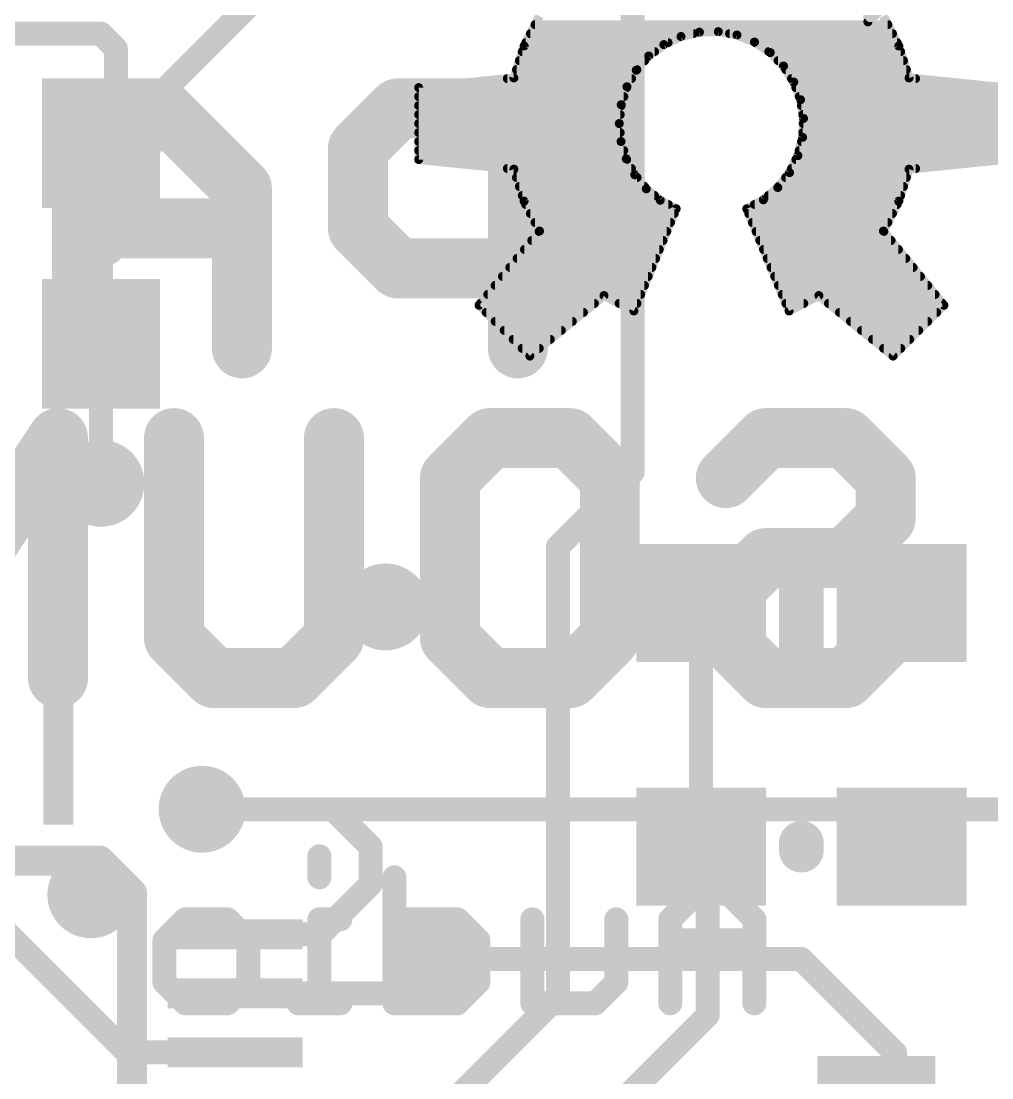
# Model space of a CAD drawing. Extents: x -11.6 to 46, y -5.8 to 74.7.
# Drawn here: x 19.26 to 27.49, y 35.35 to 44.3 of the extents above; entities that cross this region are included whole.
import ezdxf

# ---------------------------------------------------------------- set-up
doc = ezdxf.new("R2010")
doc.units = 0
for name, color, linetype in [('1', 12, 'CONTINUOUS'), ('16', 132, 'CONTINUOUS'), ('18', 110, 'CONTINUOUS'), ('21', 41, 'CONTINUOUS'), ('22', 40, 'CONTINUOUS')]:
    doc.layers.add(name, color=color, linetype=linetype)

# ---------------------------------------------------------------- blocks, each defined once
blk = doc.blocks.new('RECT')
blk.add_solid([(-0.5, -0.5), (0.5, -0.5), (-0.5, 0.5), (0.5, 0.5)])
blk = doc.blocks.new('ROUNDV')
at = {"const_width": 0.5}
blk.add_lwpolyline([(0, -0.25, 1), (0, 0.25, 1), (0, -0.25)], format="xyb", dxfattribs=at)

msp = doc.modelspace()

# ---------------------------------------------------------------- linework, layer by layer
at = {"layer": '1', "const_width": 0.2032}
for points in [[(24.4475, 40.4813), (24.4475, 45.2438)], [(18.161, 44.196), (19.939, 44.196)], [(19.939, 44.196), (20.066, 44.069)], [(20.066, 44.069), (20.066, 43.395)], [(20.066, 43.395), (19.939, 43.268)], [(23.8125, 39.8463), (24.4475, 40.4813)], [(19.5775, 40.0245), (19.939, 40.386)], [(19.5775, 38.0637), (19.5775, 40.0245)], [(23.8125, 36.0363), (23.8125, 39.8463)], [(25.0263, 39.37), (25.0263, 37.3062)], [(19.5775, 38.0637), (19.5775, 38.6275)], [(21.9075, 37.6238), (20.7963, 37.6238)], [(22.225, 37.3062), (21.9075, 37.6238)], [(22.225, 36.9888), (22.225, 37.3062)], [(25.0825, 37.25), (25.0263, 37.3062)], [(25.0825, 35.8775), (25.0825, 37.25)], [(19.5415, 37.211), (19.05, 37.211)], [(19.8538, 36.8987), (19.5415, 37.211)], [(20.1575, 35.5637), (18.5738, 37.1475)], [(21.8, 36.5637), (22.225, 36.9888)], [(21.0775, 36.5637), (21.8, 36.5637)], [(22.4113, 36.0637), (22.7013, 36.3538)], [(21.0775, 36.0637), (22.4113, 36.0637)], [(22.84, 35.0637), (23.8125, 36.0363)], [(23.7688, 34.5637), (25.0825, 35.8775)], [(21.0775, 35.5637), (20.1575, 35.5637)]]:
    msp.add_lwpolyline(points, dxfattribs=at)
at = {"layer": '1', "const_width": 0.1016}
for points in [[(19.9749, 44.2319, 1), (19.9031, 44.1601)], [(19.939, 44.1452, 1), (19.939, 44.2468)], [(20.1168, 44.069, 1), (20.0152, 44.069)], [(20.0301, 44.0331, 1), (20.1019, 44.1049)], [(20.0152, 43.395, 1), (20.1168, 43.395)], [(20.1019, 43.3591, 1), (20.0301, 43.4309)], [(19.9031, 43.3039, 1), (19.9749, 43.2321)], [(24.4834, 40.4453, 1), (24.4116, 40.5172)], [(19.9749, 40.3501, 1), (19.9031, 40.4219)], [(24.3967, 40.4813, 1), (24.4983, 40.4813)], [(19.6283, 40.0245, 1), (19.5267, 40.0245)], [(19.5416, 40.0604, 1), (19.6134, 39.9886)], [(23.8633, 39.8463, 1), (23.7617, 39.8463)], [(23.7766, 39.8822, 1), (23.8484, 39.8103)], [(25.077, 39.37, 1), (24.9755, 39.37)], [(19.6283, 38.6275, 1), (19.5267, 38.6275)], [(19.5267, 38.0637, 1), (19.6283, 38.0637)], [(19.5267, 38.0637, 1), (19.6283, 38.0637)], [(20.7963, 37.6746, 1), (20.7963, 37.5729)], [(21.9434, 37.6597, 1), (21.8716, 37.5878)], [(21.9075, 37.5729, 1), (21.9075, 37.6746)], [(22.2758, 37.3062, 1), (22.1742, 37.3062)], [(22.1891, 37.2703, 1), (22.2609, 37.3422)], [(25.0622, 37.3422, 1), (24.9903, 37.2703)], [(24.9755, 37.3062, 1), (25.077, 37.3062)], [(25.1333, 37.25, 1), (25.0317, 37.25)], [(19.5774, 37.2469, 1), (19.5056, 37.1751)], [(19.5415, 37.1602, 1), (19.5415, 37.2618)], [(25.0466, 37.2141, 1), (25.1184, 37.2859)], [(22.2609, 36.9528, 1), (22.1891, 37.0247)], [(19.8178, 36.8628, 1), (19.8897, 36.9347)], [(22.1742, 36.9888, 1), (22.2758, 36.9888)], [(21.0775, 36.6146, 1), (21.0775, 36.5129)], [(21.7641, 36.5997, 1), (21.8359, 36.5278)], [(21.8, 36.5129, 1), (21.8, 36.6146)], [(22.7372, 36.3178, 1), (22.6653, 36.3897)], [(21.0775, 36.1146, 1), (21.0775, 36.0129)], [(22.3753, 36.0997, 1), (22.4472, 36.0278)], [(22.4113, 36.0129, 1), (22.4113, 36.1146)], [(23.8484, 36.0003, 1), (23.7766, 36.0722)], [(23.7617, 36.0363, 1), (23.8633, 36.0363)], [(25.0317, 35.8775, 1), (25.1333, 35.8775)], [(25.1184, 35.8416, 1), (25.0466, 35.9134)], [(20.1575, 35.6146, 1), (20.1575, 35.5129)], [(20.1216, 35.5278, 1), (20.1934, 35.5997)], [(21.0775, 35.5129, 1), (21.0775, 35.6146)]]:
    msp.add_lwpolyline(points, format="xyb", dxfattribs=at)
at = {"layer": '16', "const_width": 0.2032}
for points in [[(21.336, 44.577), (19.939, 43.18)], [(19.939, 43.18), (19.939, 40.386)], [(20.7963, 37.6238), (32.7025, 37.6238)], [(22.7013, 36.3538), (25.8763, 36.3538)], [(25.8763, 36.3538), (26.67, 35.56)], [(26.67, 35.56), (26.67, 29.6863)]]:
    msp.add_lwpolyline(points, dxfattribs=at)
at = {"layer": '16', "const_width": 0.1016}
for points in [[(19.9898, 43.18, 1), (19.8882, 43.18)], [(19.9031, 43.2159, 1), (19.9749, 43.1441)], [(19.8882, 40.386, 1), (19.9898, 40.386)], [(20.7963, 37.6746, 1), (20.7963, 37.5729)], [(22.7013, 36.4046, 1), (22.7013, 36.303)], [(25.9122, 36.3897, 1), (25.8403, 36.3178)], [(25.8763, 36.303, 1), (25.8763, 36.4046)], [(26.7208, 35.56, 1), (26.6192, 35.56)], [(26.6341, 35.5241, 1), (26.7059, 35.5959)]]:
    msp.add_lwpolyline(points, format="xyb", dxfattribs=at)
at = {"layer": '21'}
for points, const_width in [([(23.6567, 44.3448), (23.5263, 44.0917)], 0.0762), ([(26.7022, 44.0917), (26.5719, 44.3448)], 0.0762), ([(23.6193, 44.2722), (26.6092, 44.2722)], 0.0762), ([(24.8562, 44.1714), (25.0122, 44.2086)], 0.0762), ([(25.0122, 44.2086), (25.1726, 44.2131)], 0.0762), ([(25.1726, 44.2131), (25.3305, 44.1848)], 0.0762), ([(23.5408, 44.1198), (24.7463, 44.1198)], 0.0762), ([(23.58, 44.196), (24.9593, 44.196)], 0.0762), ([(24.711, 44.1032), (24.8562, 44.1714)], 0.0762), ([(25.2679, 44.196), (26.6485, 44.196)], 0.0762), ([(25.3305, 44.1848), (25.4793, 44.1248)], 0.0762), ([(25.4793, 44.1248), (25.6127, 44.0356)], 0.0762), ([(25.4867, 44.1198), (26.6877, 44.1198)], 0.0762), ([(23.5263, 44.0917), (23.4396, 43.8206)], 0.0762), ([(23.5109, 44.0436), (24.6318, 44.0436)], 0.0762), ([(24.5828, 44.0067), (24.711, 44.1032)], 0.0762), ([(25.6007, 44.0436), (26.7176, 44.0436)], 0.0762), ([(25.6127, 44.0356), (25.7251, 43.9211)], 0.0762), ([(26.7889, 43.8206), (26.7022, 44.0917)], 0.0762), ([(23.4865, 43.9674), (24.5483, 43.9674)], 0.0762), ([(24.477, 43.8861), (24.5828, 44.0067)], 0.0762), ([(25.6796, 43.9674), (26.742, 43.9674)], 0.0762), ([(23.4621, 43.8912), (24.4815, 43.8912)], 0.0762), ([(24.3981, 43.7464), (24.477, 43.8861)], 0.0762), ([(25.7251, 43.9211), (25.8117, 43.7861)], 0.0762), ([(25.7443, 43.8912), (26.7664, 43.8912)], 0.0762), ([(23.4396, 43.8206), (22.6329, 43.7387)], 0.0762), ([(23.3844, 43.815), (24.4369, 43.815)], 0.0762), ([(25.7931, 43.815), (26.8441, 43.815)], 0.0762), ([(25.8117, 43.7861), (25.8689, 43.6362)], 0.0762), ([(27.5957, 43.7387), (26.7889, 43.8206)], 0.0762), ([(22.6329, 43.7387), (22.6329, 43.1293)], 0.0762), ([(22.6329, 43.6626), (24.3714, 43.6626)], 0.0762), ([(22.6338, 43.7388), (24.3957, 43.7388)], 0.0762), ([(24.3494, 43.5936), (24.3981, 43.7464)], 0.0762), ([(25.8297, 43.7388), (27.5947, 43.7388)], 0.0762), ([(25.8588, 43.6626), (27.5957, 43.6626)], 0.0762), ([(22.6329, 43.5864), (24.3487, 43.5864)], 0.0762), ([(24.333, 43.434), (24.3494, 43.5936)], 0.0762), ([(25.8689, 43.6362), (25.8943, 43.4778)], 0.0762), ([(25.8769, 43.5864), (27.5957, 43.5864)], 0.0762), ([(22.6329, 43.5102), (24.3408, 43.5102)], 0.0762), ([(25.8891, 43.5102), (27.5957, 43.5102)], 0.0762), ([(22.6329, 43.434), (24.333, 43.434)], 0.0762), ([(24.348, 43.2816), (24.333, 43.434)], 0.0762), ([(25.8943, 43.4778), (25.8868, 43.3176)], 0.0762), ([(25.8922, 43.434), (27.5957, 43.434)], 0.0762), ([(22.6329, 43.3578), (24.3405, 43.3578)], 0.0762), ([(25.8868, 43.3176), (25.8467, 43.1622)], 0.0762), ([(25.8887, 43.3578), (27.5957, 43.3578)], 0.0762), ([(22.6329, 43.2816), (24.348, 43.2816)], 0.0762), ([(24.3924, 43.135), (24.348, 43.2816)], 0.0762), ([(25.8775, 43.2816), (27.5957, 43.2816)], 0.0762), ([(22.6329, 43.2054), (24.3711, 43.2054)], 0.0762), ([(22.6329, 43.1293), (23.4396, 43.0474)], 0.0762), ([(22.6338, 43.1292), (24.3955, 43.1292)], 0.0762), ([(24.4646, 42.9999), (24.3924, 43.135)], 0.0762), ([(25.8467, 43.1622), (25.7758, 43.0184)], 0.0762), ([(25.8304, 43.1292), (27.5947, 43.1292)], 0.0762), ([(25.8579, 43.2054), (27.5957, 43.2054)], 0.0762), ([(26.7889, 43.0474), (27.5957, 43.1293)], 0.0762), ([(23.3844, 43.053), (24.4363, 43.053)], 0.0762), ([(23.4396, 43.0474), (23.5263, 42.7763)], 0.0762), ([(25.7929, 43.053), (26.8441, 43.053)], 0.0762), ([(26.7022, 42.7763), (26.7889, 43.0474)], 0.0762), ([(23.4621, 42.9768), (24.4836, 42.9768)], 0.0762), ([(24.5618, 42.8815), (24.4646, 42.9999)], 0.0762), ([(25.7758, 43.0184), (25.6769, 42.892)], 0.0762), ([(25.7433, 42.9768), (26.7664, 42.9768)], 0.0762), ([(23.4865, 42.9006), (24.5461, 42.9006)], 0.0762), ([(24.6802, 42.7844), (24.5618, 42.8815)], 0.0762), ([(25.6769, 42.892), (25.5544, 42.7885)], 0.0762), ([(25.6837, 42.9006), (26.742, 42.9006)], 0.0762), ([(23.5109, 42.8244), (24.6314, 42.8244)], 0.0762), ([(23.5263, 42.7763), (23.6567, 42.5232)], 0.0762), ([(24.8153, 42.7122), (24.6802, 42.7844)], 0.0762), ([(25.5544, 42.7885), (25.4133, 42.7122)], 0.0762), ([(25.5969, 42.8244), (26.7176, 42.8244)], 0.0762), ([(26.5719, 42.5232), (26.7022, 42.7763)], 0.0762), ([(23.5408, 42.7482), (24.7479, 42.7482)], 0.0762), ([(24.4565, 41.846), (24.8153, 42.7122)], 0.0762), ([(25.4133, 42.7122), (25.7721, 41.846)], 0.0762), ([(25.4798, 42.7482), (26.6877, 42.7482)], 0.0762), ([(23.58, 42.672), (24.7986, 42.672)], 0.0762), ([(23.6193, 42.5958), (24.767, 42.5958)], 0.0762), ([(25.4299, 42.672), (26.6485, 42.672)], 0.0762), ([(25.4615, 42.5958), (26.6092, 42.5958)], 0.0762), ([(19.9669, 42.418), (19.9111, 42.418)], 0.381), ([(23.6567, 42.5232), (23.1442, 41.8948)], 0.0762), ([(23.6537, 42.5196), (24.7355, 42.5196)], 0.0762), ([(25.493, 42.5196), (26.5748, 42.5196)], 0.0762), ([(27.0843, 41.8948), (26.5719, 42.5232)], 0.0762), ([(23.5916, 42.4434), (24.7039, 42.4434)], 0.0762), ([(25.5246, 42.4434), (26.6369, 42.4434)], 0.0762), ([(23.5295, 42.3672), (24.6723, 42.3672)], 0.0762), ([(25.5562, 42.3672), (26.6991, 42.3672)], 0.0762), ([(23.4673, 42.291), (24.6408, 42.291)], 0.0762), ([(25.5877, 42.291), (26.7612, 42.291)], 0.0762), ([(23.4052, 42.2148), (24.6092, 42.2148)], 0.0762), ([(25.6193, 42.2148), (26.8233, 42.2148)], 0.0762), ([(23.2809, 42.0624), (24.5461, 42.0624)], 0.0762), ([(23.343, 42.1386), (24.5777, 42.1386)], 0.0762), ([(25.6508, 42.1386), (26.8855, 42.1386)], 0.0762), ([(25.6824, 42.0624), (26.9476, 42.0624)], 0.0762), ([(23.2188, 41.9862), (24.5145, 41.9862)], 0.0762), ([(23.5751, 41.464), (24.2035, 41.9764)], 0.0762), ([(24.2035, 41.9764), (24.4565, 41.846)], 0.0762), ([(25.714, 41.9862), (27.0097, 41.9862)], 0.0762), ([(25.7721, 41.846), (26.0251, 41.9764)], 0.0762), ([(26.0251, 41.9764), (26.6535, 41.464)], 0.0762), ([(23.1442, 41.8948), (23.5751, 41.464)], 0.0762), ([(23.1566, 41.91), (24.122, 41.91)], 0.0762), ([(24.3323, 41.91), (24.483, 41.91)], 0.0762), ([(25.7455, 41.91), (25.8962, 41.91)], 0.0762), ([(26.1065, 41.91), (27.0719, 41.91)], 0.0762), ([(26.6535, 41.464), (27.0843, 41.8948)], 0.0762), ([(23.2052, 41.8338), (24.0286, 41.8338)], 0.0762), ([(26.1999, 41.8338), (27.0233, 41.8338)], 0.0762), ([(23.2814, 41.7576), (23.9351, 41.7576)], 0.0762), ([(26.2934, 41.7576), (26.9471, 41.7576)], 0.0762), ([(23.3576, 41.6814), (23.8417, 41.6814)], 0.0762), ([(23.4338, 41.6052), (23.7482, 41.6052)], 0.0762), ([(26.3868, 41.6814), (26.8709, 41.6814)], 0.0762), ([(26.4803, 41.6052), (26.7947, 41.6052)], 0.0762), ([(23.51, 41.529), (23.6548, 41.529)], 0.0762), ([(26.5737, 41.529), (26.7185, 41.529)], 0.0762), ([(25.8763, 37.3342), (25.8763, 37.2783)], 0.381), ([(13.7275, 37.1887), (19.9275, 37.1887)], 0.254), ([(19.9275, 37.1887), (20.2025, 36.9138)], 0.254), ([(20.2025, 36.9138), (20.2025, 30.7138)], 0.254)]:
    msp.add_lwpolyline(points, dxfattribs=dict(at, const_width=const_width))
for points, const_width in [([(23.6193, 44.2913, 1), (23.6193, 44.2532)], 0.0381), ([(25.0117, 44.2276, 1), (25.0128, 44.1896)], 0.0381), ([(25.0167, 44.1901, 1), (25.0078, 44.2271)], 0.0381), ([(25.176, 44.2319, 1), (25.1692, 44.1943)], 0.0381), ([(25.1731, 44.1941, 1), (25.1721, 44.2321)], 0.0381), ([(26.6092, 44.2532, 1), (26.6092, 44.2913)], 0.0381), ([(23.5408, 44.1389, 1), (23.5408, 44.1008)], 0.0381), ([(23.58, 44.2151, 1), (23.58, 44.177)], 0.0381), ([(24.7463, 44.1008, 1), (24.7463, 44.1389)], 0.0381), ([(24.8518, 44.19, 1), (24.8606, 44.1529)], 0.0381), ([(24.8643, 44.1542, 1), (24.8481, 44.1887)], 0.0381), ([(24.9593, 44.177, 1), (24.9593, 44.2151)], 0.0381), ([(25.2679, 44.2151, 1), (25.2679, 44.177)], 0.0381), ([(25.3376, 44.2024, 1), (25.3234, 44.1671)], 0.0381), ([(25.3271, 44.166, 1), (25.3339, 44.2035)], 0.0381), ([(25.4899, 44.1406, 1), (25.4687, 44.1089)], 0.0381), ([(25.4867, 44.1389, 1), (25.4867, 44.1008)], 0.0381), ([(25.4722, 44.1071, 1), (25.4864, 44.1424)], 0.0381), ([(26.6485, 44.177, 1), (26.6485, 44.2151)], 0.0381), ([(26.6877, 44.1008, 1), (26.6877, 44.1389)], 0.0381), ([(23.5109, 44.0627, 1), (23.5109, 44.0246)], 0.0381), ([(23.5094, 44.1004, 1), (23.5433, 44.083)], 0.0381), ([(23.5445, 44.0859, 1), (23.5082, 44.0975)], 0.0381), ([(24.6318, 44.0246, 1), (24.6318, 44.0627)], 0.0381), ([(24.7029, 44.1204, 1), (24.7191, 44.0859)], 0.0381), ([(24.7225, 44.088, 1), (24.6995, 44.1184)], 0.0381), ([(25.6007, 44.0627, 1), (25.6007, 44.0246)], 0.0381), ([(25.6263, 44.049, 1), (25.5991, 44.0223)], 0.0381), ([(25.6021, 44.0198, 1), (25.6233, 44.0515)], 0.0381), ([(26.7203, 44.0975, 1), (26.684, 44.0859)], 0.0381), ([(26.6852, 44.083, 1), (26.7191, 44.1004)], 0.0381), ([(26.7176, 44.0246, 1), (26.7176, 44.0627)], 0.0381), ([(23.4865, 43.9865, 1), (23.4865, 43.9484)], 0.0381), ([(24.5483, 43.9484, 1), (24.5483, 43.9865)], 0.0381), ([(24.5714, 44.0219, 1), (24.5943, 43.9915)], 0.0381), ([(24.5971, 43.9942, 1), (24.5685, 44.0193)], 0.0381), ([(25.6796, 43.9865, 1), (25.6796, 43.9484)], 0.0381), ([(26.742, 43.9484, 1), (26.742, 43.9865)], 0.0381), ([(23.4621, 43.9103, 1), (23.4621, 43.8722)], 0.0381), ([(24.4627, 43.8987, 1), (24.4914, 43.8735)], 0.0381), ([(24.4936, 43.8767, 1), (24.4605, 43.8955)], 0.0381), ([(24.4815, 43.8722, 1), (24.4815, 43.9103)], 0.0381), ([(25.7411, 43.9314, 1), (25.709, 43.9109)], 0.0381), ([(25.7115, 43.9078, 1), (25.7387, 43.9345)], 0.0381), ([(25.7443, 43.9103, 1), (25.7443, 43.8722)], 0.0381), ([(26.7664, 43.8722, 1), (26.7664, 43.9103)], 0.0381), ([(23.3844, 43.8341, 1), (23.3844, 43.796)], 0.0381), ([(23.4214, 43.8264, 1), (23.4577, 43.8148)], 0.0381), ([(23.4415, 43.8016, 1), (23.4376, 43.8396)], 0.0381), ([(24.4369, 43.796, 1), (24.4369, 43.8341)], 0.0381), ([(25.7931, 43.8341, 1), (25.7931, 43.796)], 0.0381), ([(25.8295, 43.7929, 1), (25.7939, 43.7793)], 0.0381), ([(25.7956, 43.7758, 1), (25.8277, 43.7964)], 0.0381), ([(26.7909, 43.8396, 1), (26.787, 43.8016)], 0.0381), ([(26.7708, 43.8148, 1), (26.8071, 43.8264)], 0.0381), ([(26.8441, 43.796, 1), (26.8441, 43.8341)], 0.0381), ([(22.6309, 43.7577, 1), (22.6348, 43.7197)], 0.0381), ([(22.6519, 43.7387, 1), (22.6138, 43.7387)], 0.0381), ([(22.6329, 43.6817, 1), (22.6329, 43.6436)], 0.0381), ([(22.6338, 43.7579, 1), (22.6338, 43.7198)], 0.0381), ([(24.3714, 43.6436, 1), (24.3714, 43.6817)], 0.0381), ([(24.3816, 43.7558, 1), (24.4147, 43.7371)], 0.0381), ([(24.4163, 43.7406, 1), (24.38, 43.7522)], 0.0381), ([(24.3957, 43.7198, 1), (24.3957, 43.7579)], 0.0381), ([(25.8297, 43.7579, 1), (25.8297, 43.7198)], 0.0381), ([(25.8588, 43.6817, 1), (25.8588, 43.6436)], 0.0381), ([(22.6329, 43.6055, 1), (22.6329, 43.5674)], 0.0381), ([(24.3313, 43.5994, 1), (24.3676, 43.5878)], 0.0381), ([(24.3684, 43.5916, 1), (24.3305, 43.5955)], 0.0381), ([(24.3487, 43.5674, 1), (24.3487, 43.6055)], 0.0381), ([(25.8877, 43.6392, 1), (25.8501, 43.6332)], 0.0381), ([(25.8511, 43.6294, 1), (25.8867, 43.643)], 0.0381), ([(25.8769, 43.6055, 1), (25.8769, 43.5674)], 0.0381), ([(22.6329, 43.5293, 1), (22.6329, 43.4912)], 0.0381), ([(24.3408, 43.4912, 1), (24.3408, 43.5293)], 0.0381), ([(25.8891, 43.5293, 1), (25.8891, 43.4912)], 0.0381), ([(22.6329, 43.4531, 1), (22.6329, 43.415)], 0.0381), ([(24.314, 43.436, 1), (24.3519, 43.432)], 0.0381), ([(24.3519, 43.4359, 1), (24.314, 43.4321)], 0.0381), ([(24.333, 43.415, 1), (24.333, 43.4531)], 0.0381), ([(25.8922, 43.4531, 1), (25.8922, 43.415)], 0.0381), ([(25.9133, 43.4769, 1), (25.8753, 43.4787)], 0.0381), ([(25.8755, 43.4748, 1), (25.9131, 43.4808)], 0.0381), ([(22.6329, 43.3769, 1), (22.6329, 43.3388)], 0.0381), ([(24.3405, 43.3388, 1), (24.3405, 43.3769)], 0.0381), ([(25.9052, 43.3128, 1), (25.8684, 43.3223)], 0.0381), ([(25.8887, 43.3769, 1), (25.8887, 43.3388)], 0.0381), ([(22.6329, 43.3007, 1), (22.6329, 43.2626)], 0.0381), ([(24.3662, 43.2871, 1), (24.3297, 43.276)], 0.0381), ([(24.329, 43.2797, 1), (24.3669, 43.2834)], 0.0381), ([(24.348, 43.2626, 1), (24.348, 43.3007)], 0.0381), ([(25.8775, 43.3007, 1), (25.8775, 43.2626)], 0.0381), ([(25.8678, 43.3185, 1), (25.9058, 43.3167)], 0.0381), ([(22.6348, 43.1483, 1), (22.6309, 43.1103)], 0.0381), ([(22.6329, 43.2245, 1), (22.6329, 43.1864)], 0.0381), ([(22.6338, 43.1483, 1), (22.6338, 43.1102)], 0.0381), ([(24.3711, 43.1864, 1), (24.3711, 43.2245)], 0.0381), ([(24.4092, 43.144, 1), (24.3756, 43.126)], 0.0381), ([(24.3955, 43.1102, 1), (24.3955, 43.1483)], 0.0381), ([(25.8304, 43.1483, 1), (25.8304, 43.1102)], 0.0381), ([(25.8283, 43.167, 1), (25.8652, 43.1575)], 0.0381), ([(25.8638, 43.1538, 1), (25.8296, 43.1707)], 0.0381), ([(25.8579, 43.2245, 1), (25.8579, 43.1864)], 0.0381), ([(22.6138, 43.1293, 1), (22.6519, 43.1293)], 0.0381), ([(23.3844, 43.0721, 1), (23.3844, 43.034)], 0.0381), ([(23.4577, 43.0532, 1), (23.4214, 43.0416)], 0.0381), ([(23.4376, 43.0284, 1), (23.4415, 43.0664)], 0.0381), ([(24.3742, 43.1295, 1), (24.4106, 43.1405)], 0.0381), ([(24.4363, 43.034, 1), (24.4363, 43.0721)], 0.0381), ([(25.7929, 43.0721, 1), (25.7929, 43.034)], 0.0381), ([(26.787, 43.0664, 1), (26.7909, 43.0284)], 0.0381), ([(26.8071, 43.0416, 1), (26.7708, 43.0532)], 0.0381), ([(26.8441, 43.034, 1), (26.8441, 43.0721)], 0.0381), ([(23.4621, 42.9959, 1), (23.4621, 42.9578)], 0.0381), ([(24.4793, 43.012, 1), (24.4499, 42.9879)], 0.0381), ([(24.4478, 42.991, 1), (24.4814, 43.0089)], 0.0381), ([(24.4836, 42.9578, 1), (24.4836, 42.9959)], 0.0381), ([(25.7433, 42.9959, 1), (25.7433, 42.9578)], 0.0381), ([(25.7587, 43.0268, 1), (25.7929, 43.0099)], 0.0381), ([(25.7908, 43.0066, 1), (25.7608, 43.0301)], 0.0381), ([(26.7664, 42.9578, 1), (26.7664, 42.9959)], 0.0381), ([(23.4865, 42.9197, 1), (23.4865, 42.8816)], 0.0381), ([(24.5739, 42.8963, 1), (24.5497, 42.8668)], 0.0381), ([(24.5461, 42.8816, 1), (24.5461, 42.9197)], 0.0381), ([(24.547, 42.8695, 1), (24.5765, 42.8936)], 0.0381), ([(25.6619, 42.9037, 1), (25.6919, 42.8803)], 0.0381), ([(25.6837, 42.9197, 1), (25.6837, 42.8816)], 0.0381), ([(25.6892, 42.8774, 1), (25.6646, 42.9066)], 0.0381), ([(26.742, 42.8816, 1), (26.742, 42.9197)], 0.0381), ([(23.5109, 42.8435, 1), (23.5109, 42.8054)], 0.0381), ([(23.5433, 42.785, 1), (23.5094, 42.7676)], 0.0381), ([(24.6314, 42.8054, 1), (24.6314, 42.8435)], 0.0381), ([(24.6892, 42.8012, 1), (24.6712, 42.7676)], 0.0381), ([(24.6681, 42.7697, 1), (24.6923, 42.7991)], 0.0381), ([(25.5421, 42.803, 1), (25.5667, 42.7739)], 0.0381), ([(25.5634, 42.7717, 1), (25.5453, 42.8052)], 0.0381), ([(25.5969, 42.8435, 1), (25.5969, 42.8054)], 0.0381), ([(26.7191, 42.7676, 1), (26.6852, 42.785)], 0.0381), ([(26.7176, 42.8054, 1), (26.7176, 42.8435)], 0.0381), ([(23.5082, 42.7705, 1), (23.5445, 42.7821)], 0.0381), ([(23.5408, 42.7673, 1), (23.5408, 42.7292)], 0.0381), ([(24.7479, 42.7292, 1), (24.7479, 42.7673)], 0.0381), ([(24.8328, 42.7049, 1), (24.7977, 42.7195)], 0.0381), ([(24.8063, 42.6954, 1), (24.8242, 42.729)], 0.0381), ([(25.4042, 42.729, 1), (25.4223, 42.6954)], 0.0381), ([(25.4308, 42.7195, 1), (25.3957, 42.7049)], 0.0381), ([(25.4798, 42.7673, 1), (25.4798, 42.7292)], 0.0381), ([(26.684, 42.7821, 1), (26.7203, 42.7705)], 0.0381), ([(26.6877, 42.7292, 1), (26.6877, 42.7673)], 0.0381), ([(23.58, 42.6911, 1), (23.58, 42.653)], 0.0381), ([(23.6193, 42.6149, 1), (23.6193, 42.5768)], 0.0381), ([(24.767, 42.5768, 1), (24.767, 42.6149)], 0.0381), ([(24.7986, 42.653, 1), (24.7986, 42.6911)], 0.0381), ([(25.4299, 42.6911, 1), (25.4299, 42.653)], 0.0381), ([(25.4615, 42.6149, 1), (25.4615, 42.5768)], 0.0381), ([(26.6092, 42.5768, 1), (26.6092, 42.6149)], 0.0381), ([(26.6485, 42.653, 1), (26.6485, 42.6911)], 0.0381), ([(19.9111, 42.5132, 1), (19.9111, 42.3227)], 0.1905), ([(19.9669, 42.3227, 1), (19.9669, 42.5132)], 0.1905), ([(23.6537, 42.5387, 1), (23.6537, 42.5006)], 0.0381), ([(23.6397, 42.5145, 1), (23.6736, 42.5319)], 0.0381), ([(23.6714, 42.5112, 1), (23.6419, 42.5352)], 0.0381), ([(24.7355, 42.5006, 1), (24.7355, 42.5387)], 0.0381), ([(25.493, 42.5387, 1), (25.493, 42.5006)], 0.0381), ([(26.5549, 42.5319, 1), (26.5888, 42.5145)], 0.0381), ([(26.5866, 42.5352, 1), (26.5571, 42.5112)], 0.0381), ([(26.5748, 42.5006, 1), (26.5748, 42.5387)], 0.0381), ([(23.5916, 42.4625, 1), (23.5916, 42.4244)], 0.0381), ([(24.7039, 42.4244, 1), (24.7039, 42.4625)], 0.0381), ([(25.5246, 42.4625, 1), (25.5246, 42.4244)], 0.0381), ([(26.6369, 42.4244, 1), (26.6369, 42.4625)], 0.0381), ([(23.5295, 42.3863, 1), (23.5295, 42.3482)], 0.0381), ([(24.6723, 42.3482, 1), (24.6723, 42.3863)], 0.0381), ([(25.5562, 42.3863, 1), (25.5562, 42.3482)], 0.0381), ([(26.6991, 42.3482, 1), (26.6991, 42.3863)], 0.0381), ([(23.4673, 42.3101, 1), (23.4673, 42.272)], 0.0381), ([(24.6408, 42.272, 1), (24.6408, 42.3101)], 0.0381), ([(25.5877, 42.3101, 1), (25.5877, 42.272)], 0.0381), ([(26.7612, 42.272, 1), (26.7612, 42.3101)], 0.0381), ([(23.4052, 42.2339, 1), (23.4052, 42.1958)], 0.0381), ([(24.6092, 42.1958, 1), (24.6092, 42.2339)], 0.0381), ([(25.6193, 42.2339, 1), (25.6193, 42.1958)], 0.0381), ([(26.8233, 42.1958, 1), (26.8233, 42.2339)], 0.0381), ([(23.2809, 42.0815, 1), (23.2809, 42.0434)], 0.0381), ([(23.343, 42.1577, 1), (23.343, 42.1196)], 0.0381), ([(24.5461, 42.0434, 1), (24.5461, 42.0815)], 0.0381), ([(24.5777, 42.1196, 1), (24.5777, 42.1577)], 0.0381), ([(25.6508, 42.1577, 1), (25.6508, 42.1196)], 0.0381), ([(25.6824, 42.0815, 1), (25.6824, 42.0434)], 0.0381), ([(26.8855, 42.1196, 1), (26.8855, 42.1577)], 0.0381), ([(26.9476, 42.0434, 1), (26.9476, 42.0815)], 0.0381), ([(23.2188, 42.0053, 1), (23.2188, 41.9672)], 0.0381), ([(24.2122, 41.9933, 1), (24.1947, 41.9595)], 0.0381), ([(24.2155, 41.9616, 1), (24.1914, 41.9912)], 0.0381), ([(24.5145, 41.9672, 1), (24.5145, 42.0053)], 0.0381), ([(25.714, 42.0053, 1), (25.714, 41.9672)], 0.0381), ([(26.0371, 41.9912, 1), (26.013, 41.9616)], 0.0381), ([(26.0338, 41.9595, 1), (26.0163, 41.9933)], 0.0381), ([(27.0097, 41.9672, 1), (27.0097, 42.0053)], 0.0381), ([(23.1577, 41.9083, 1), (23.1308, 41.8813)], 0.0381), ([(23.1295, 41.9068, 1), (23.159, 41.8828)], 0.0381), ([(23.1566, 41.9291, 1), (23.1566, 41.891)], 0.0381), ([(24.122, 41.891, 1), (24.122, 41.9291)], 0.0381), ([(24.3323, 41.9291, 1), (24.3323, 41.891)], 0.0381), ([(24.483, 41.891, 1), (24.483, 41.9291)], 0.0381), ([(25.7455, 41.9291, 1), (25.7455, 41.891)], 0.0381), ([(25.8962, 41.891, 1), (25.8962, 41.9291)], 0.0381), ([(26.1065, 41.9291, 1), (26.1065, 41.891)], 0.0381), ([(27.0695, 41.8828, 1), (27.099, 41.9068)], 0.0381), ([(27.0977, 41.8813, 1), (27.0708, 41.9083)], 0.0381), ([(27.0719, 41.891, 1), (27.0719, 41.9291)], 0.0381), ([(23.2052, 41.8529, 1), (23.2052, 41.8148)], 0.0381), ([(24.0286, 41.8148, 1), (24.0286, 41.8529)], 0.0381), ([(24.4389, 41.8533, 1), (24.474, 41.8387)], 0.0381), ([(24.4477, 41.8291, 1), (24.4652, 41.8629)], 0.0381), ([(25.7633, 41.8629, 1), (25.7808, 41.8291)], 0.0381), ([(25.7545, 41.8387, 1), (25.7896, 41.8533)], 0.0381), ([(26.1999, 41.8529, 1), (26.1999, 41.8148)], 0.0381), ([(27.0233, 41.8148, 1), (27.0233, 41.8529)], 0.0381), ([(23.2814, 41.7767, 1), (23.2814, 41.7386)], 0.0381), ([(23.9351, 41.7386, 1), (23.9351, 41.7767)], 0.0381), ([(26.2934, 41.7767, 1), (26.2934, 41.7386)], 0.0381), ([(26.9471, 41.7386, 1), (26.9471, 41.7767)], 0.0381), ([(23.3576, 41.7005, 1), (23.3576, 41.6624)], 0.0381), ([(23.4338, 41.6243, 1), (23.4338, 41.5862)], 0.0381), ([(23.7482, 41.5862, 1), (23.7482, 41.6243)], 0.0381), ([(23.8417, 41.6624, 1), (23.8417, 41.7005)], 0.0381), ([(26.3868, 41.7005, 1), (26.3868, 41.6624)], 0.0381), ([(26.4803, 41.6243, 1), (26.4803, 41.5862)], 0.0381), ([(26.7947, 41.5862, 1), (26.7947, 41.6243)], 0.0381), ([(26.8709, 41.6624, 1), (26.8709, 41.7005)], 0.0381), ([(23.51, 41.5481, 1), (23.51, 41.51)], 0.0381), ([(23.6548, 41.51, 1), (23.6548, 41.5481)], 0.0381), ([(26.5737, 41.5481, 1), (26.5737, 41.51)], 0.0381), ([(26.7185, 41.51, 1), (26.7185, 41.5481)], 0.0381), ([(23.563, 41.4788, 1), (23.5871, 41.4492)], 0.0381), ([(23.5616, 41.4505, 1), (23.5885, 41.4775)], 0.0381), ([(26.64, 41.4775, 1), (26.6669, 41.4505)], 0.0381), ([(26.6414, 41.4492, 1), (26.6655, 41.4788)], 0.0381), ([(25.9715, 37.3342, 1), (25.781, 37.3342)], 0.1905), ([(25.781, 37.2783, 1), (25.9715, 37.2783)], 0.1905), ([(19.9724, 37.2337, 1), (19.8826, 37.1438)], 0.127), ([(19.9275, 37.1253, 1), (19.9275, 37.2522)], 0.127), ([(20.266, 36.9138, 1), (20.139, 36.9138)], 0.127), ([(20.1576, 36.8688, 1), (20.2474, 36.9587)], 0.127)]:
    msp.add_lwpolyline(points, format="xyb", dxfattribs=dict(at, const_width=const_width))
at = {"layer": '22'}
for points, const_width in [([(26.4403, 46.336), (26.4403, 44.296)], 0.0762), ([(26.4403, 44.296), (26.5403, 44.386)], 0.0762), ([(20.4569, 43.5627), (19.779, 42.8848)], 0.508), ([(21.1348, 42.8848), (20.4569, 43.5627)], 0.508), ([(22.4567, 43.5627), (22.1178, 43.2238)], 0.508), ([(23.4736, 43.5627), (22.4567, 43.5627)], 0.508), ([(23.4736, 41.529), (23.4736, 43.5627)], 0.508), ([(22.1178, 43.2238), (22.1178, 42.5459)], 0.508), ([(19.779, 42.8848), (19.779, 41.529)], 0.508), ([(21.1348, 41.529), (21.1348, 42.8848)], 0.508), ([(21.1348, 42.5459), (19.779, 42.5459)], 0.508), ([(22.1178, 42.5459), (22.4567, 42.2069)], 0.508), ([(22.4567, 42.2069), (23.4736, 42.2069)], 0.508), ([(19.5756, 40.7687), (18.2198, 38.735)], 0.508), ([(19.5756, 38.735), (19.5756, 40.7687)], 0.508), ([(20.5586, 39.074), (20.5586, 40.7687)], 0.508), ([(21.9144, 40.7687), (21.9144, 39.074)], 0.508), ([(22.8974, 40.4298), (23.2363, 40.7687)], 0.508), ([(23.2363, 40.7687), (23.9142, 40.7687)], 0.508), ([(23.9142, 40.7687), (24.2532, 40.4298)], 0.508), ([(25.2362, 40.4298), (25.5751, 40.7687)], 0.508), ([(25.5751, 40.7687), (26.253, 40.7687)], 0.508), ([(26.253, 40.7687), (26.592, 40.4298)], 0.508), ([(22.8974, 39.074), (22.8974, 40.4298)], 0.508), ([(24.2532, 40.4298), (24.2532, 39.074)], 0.508), ([(26.592, 40.4298), (26.592, 40.0908)], 0.508), ([(26.592, 40.0908), (26.253, 39.7519)], 0.508), ([(25.5751, 39.7519), (25.2362, 39.4129)], 0.508), ([(26.253, 39.7519), (25.5751, 39.7519)], 0.508), ([(25.2362, 39.4129), (25.2362, 39.074)], 0.508), ([(20.8975, 38.735), (20.5586, 39.074)], 0.508), ([(21.9144, 39.074), (21.5754, 38.735)], 0.508), ([(23.2363, 38.735), (22.8974, 39.074)], 0.508), ([(24.2532, 39.074), (23.9142, 38.735)], 0.508), ([(25.2362, 39.074), (25.5751, 38.735)], 0.508), ([(26.253, 38.735), (26.592, 39.074)], 0.508), ([(21.5754, 38.735), (20.8975, 38.735)], 0.508), ([(23.9142, 38.735), (23.2363, 38.735)], 0.508), ([(25.5751, 38.735), (26.253, 38.735)], 0.508), ([(21.7914, 37.2248), (21.7914, 37.0468)], 0.2032), ([(22.4269, 37.0468), (22.4269, 35.9791)], 0.2032), ([(25.1216, 37.0468), (24.7657, 36.6909)], 0.2032), ([(25.4775, 36.6909), (25.1216, 37.0468)], 0.2032), ([(20.478, 36.513), (20.6559, 36.6909)], 0.2032), ([(20.6559, 36.6909), (21.0118, 36.6909)], 0.2032), ([(21.0118, 36.6909), (21.1898, 36.513)], 0.2032), ([(21.9694, 36.6909), (21.7914, 36.6909)], 0.2032), ([(21.7914, 36.6909), (21.7914, 35.9791)], 0.2032), ([(22.9608, 36.6909), (22.4269, 36.6909)], 0.2032), ([(23.1388, 36.513), (22.9608, 36.6909)], 0.2032), ([(23.5963, 35.9791), (23.5963, 36.6909)], 0.2032), ([(24.3082, 36.6909), (24.3082, 36.1571)], 0.2032), ([(24.7657, 36.6909), (24.7657, 35.9791)], 0.2032), ([(25.4775, 35.9791), (25.4775, 36.6909)], 0.2032), ([(20.478, 36.1571), (20.478, 36.513)], 0.2032), ([(21.1898, 36.513), (21.1898, 36.1571)], 0.2032), ([(23.1388, 36.1571), (23.1388, 36.513)], 0.2032), ([(25.4775, 36.513), (24.7657, 36.513)], 0.2032), ([(20.6559, 35.9791), (20.478, 36.1571)], 0.2032), ([(21.1898, 36.1571), (21.0118, 35.9791)], 0.2032), ([(22.9608, 35.9791), (23.1388, 36.1571)], 0.2032), ([(24.3082, 36.1571), (24.1302, 35.9791)], 0.2032), ([(21.0118, 35.9791), (20.6559, 35.9791)], 0.2032), ([(21.9694, 35.9791), (21.6135, 35.9791)], 0.2032), ([(22.4269, 35.9791), (22.9608, 35.9791)], 0.2032), ([(24.1302, 35.9791), (23.5963, 35.9791)], 0.2032)]:
    msp.add_lwpolyline(points, dxfattribs=dict(at, const_width=const_width))
for points, const_width in [([(26.4275, 44.3102, 1), (26.453, 44.2818)], 0.0381), ([(26.4212, 44.296, 1), (26.4593, 44.296)], 0.0381), ([(20.5467, 43.6525, 1), (20.3671, 43.4729)], 0.254), ([(20.5467, 43.4729, 1), (20.3671, 43.6525)], 0.254), ([(22.4567, 43.6897, 1), (22.4567, 43.4357)], 0.254), ([(22.5465, 43.4729, 1), (22.3669, 43.6525)], 0.254), ([(23.6006, 43.5627, 1), (23.3466, 43.5627)], 0.254), ([(23.4736, 43.4357, 1), (23.4736, 43.6897)], 0.254), ([(22.2448, 43.2238, 1), (21.9908, 43.2238)], 0.254), ([(22.028, 43.3136, 1), (22.2076, 43.134)], 0.254), ([(19.906, 42.8848, 1), (19.652, 42.8848)], 0.254), ([(19.6892, 42.9746, 1), (19.8688, 42.795)], 0.254), ([(21.2618, 42.8848, 1), (21.0078, 42.8848)], 0.254), ([(21.045, 42.795, 1), (21.2246, 42.9746)], 0.254), ([(19.779, 42.6729, 1), (19.779, 42.4189)], 0.254), ([(21.1348, 42.4189, 1), (21.1348, 42.6729)], 0.254), ([(22.2076, 42.6357, 1), (22.028, 42.4561)], 0.254), ([(21.9908, 42.5459, 1), (22.2448, 42.5459)], 0.254), ([(22.4567, 42.3339, 1), (22.4567, 42.0799)], 0.254), ([(23.4736, 42.0799, 1), (23.4736, 42.3339)], 0.254), ([(22.3669, 42.1171, 1), (22.5465, 42.2967)], 0.254), ([(19.652, 41.529, 1), (19.906, 41.529)], 0.254), ([(21.0078, 41.529, 1), (21.2618, 41.529)], 0.254), ([(23.3466, 41.529, 1), (23.6006, 41.529)], 0.254), ([(19.7026, 40.7687, 1), (19.4486, 40.7687)], 0.254), ([(19.6813, 40.6983, 1), (19.4699, 40.8392)], 0.254), ([(20.6856, 40.7687, 1), (20.4316, 40.7687)], 0.254), ([(22.0414, 40.7687, 1), (21.7874, 40.7687)], 0.254), ([(23.2363, 40.8957, 1), (23.2363, 40.6417)], 0.254), ([(23.3261, 40.6789, 1), (23.1465, 40.8585)], 0.254), ([(24.004, 40.8585, 1), (23.8244, 40.6789)], 0.254), ([(23.9142, 40.6417, 1), (23.9142, 40.8957)], 0.254), ([(25.5751, 40.8957, 1), (25.5751, 40.6417)], 0.254), ([(25.6649, 40.6789, 1), (25.4853, 40.8585)], 0.254), ([(26.3428, 40.8585, 1), (26.1632, 40.6789)], 0.254), ([(26.253, 40.6417, 1), (26.253, 40.8957)], 0.254), ([(23.0244, 40.4298, 1), (22.7704, 40.4298)], 0.254), ([(24.3802, 40.4298, 1), (24.1262, 40.4298)], 0.254), ([(26.719, 40.4298, 1), (26.465, 40.4298)], 0.254), ([(22.8076, 40.5196, 1), (22.9872, 40.34)], 0.254), ([(24.1634, 40.34, 1), (24.343, 40.5196)], 0.254), ([(25.1464, 40.5196, 1), (25.326, 40.34)], 0.254), ([(26.5022, 40.34, 1), (26.6818, 40.5196)], 0.254), ([(26.6818, 40.001, 1), (26.5022, 40.1806)], 0.254), ([(26.465, 40.0908, 1), (26.719, 40.0908)], 0.254), ([(25.5751, 39.8789, 1), (25.5751, 39.6249)], 0.254), ([(25.6649, 39.6621, 1), (25.4853, 39.8417)], 0.254), ([(26.1632, 39.8417, 1), (26.3428, 39.6621)], 0.254), ([(26.253, 39.6249, 1), (26.253, 39.8789)], 0.254), ([(25.3632, 39.4129, 1), (25.1092, 39.4129)], 0.254), ([(25.1464, 39.5027, 1), (25.326, 39.3231)], 0.254), ([(20.6484, 39.1638, 1), (20.4688, 38.9842)], 0.254), ([(22.0042, 38.9842, 1), (21.8246, 39.1638)], 0.254), ([(22.9872, 39.1638, 1), (22.8076, 38.9842)], 0.254), ([(24.343, 38.9842, 1), (24.1634, 39.1638)], 0.254), ([(25.326, 39.1638, 1), (25.1464, 38.9842)], 0.254), ([(26.6818, 38.9842, 1), (26.5022, 39.1638)], 0.254), ([(20.4316, 39.074, 1), (20.6856, 39.074)], 0.254), ([(21.7874, 39.074, 1), (22.0414, 39.074)], 0.254), ([(22.7704, 39.074, 1), (23.0244, 39.074)], 0.254), ([(24.1262, 39.074, 1), (24.3802, 39.074)], 0.254), ([(25.1092, 39.074, 1), (25.3632, 39.074)], 0.254), ([(20.8975, 38.862, 1), (20.8975, 38.608)], 0.254), ([(21.5754, 38.608, 1), (21.5754, 38.862)], 0.254), ([(23.2363, 38.862, 1), (23.2363, 38.608)], 0.254), ([(23.9142, 38.608, 1), (23.9142, 38.862)], 0.254), ([(25.5751, 38.862, 1), (25.5751, 38.608)], 0.254), ([(26.253, 38.608, 1), (26.253, 38.862)], 0.254), ([(20.8077, 38.6452, 1), (20.9873, 38.8248)], 0.254), ([(21.4856, 38.8248, 1), (21.6652, 38.6452)], 0.254), ([(23.1465, 38.6452, 1), (23.3261, 38.8248)], 0.254), ([(23.8244, 38.8248, 1), (24.004, 38.6452)], 0.254), ([(25.4853, 38.6452, 1), (25.6649, 38.8248)], 0.254), ([(26.1632, 38.8248, 1), (26.3428, 38.6452)], 0.254), ([(19.4486, 38.735, 1), (19.7026, 38.735)], 0.254), ([(21.8422, 37.2248, 1), (21.7406, 37.2248)], 0.1016), ([(21.7406, 37.0468, 1), (21.8422, 37.0468)], 0.1016), ([(22.4777, 37.0468, 1), (22.3761, 37.0468)], 0.1016), ([(25.1576, 37.0827, 1), (25.0857, 37.0109)], 0.1016), ([(25.1576, 37.0109, 1), (25.0857, 37.0827)], 0.1016), ([(20.6559, 36.7417, 1), (20.6559, 36.6401)], 0.1016), ([(20.6918, 36.655, 1), (20.62, 36.7268)], 0.1016), ([(21.0477, 36.7268, 1), (20.9759, 36.655)], 0.1016), ([(21.0118, 36.6401, 1), (21.0118, 36.7417)], 0.1016), ([(21.7914, 36.7417, 1), (21.7914, 36.6401)], 0.1016), ([(21.8422, 36.6909, 1), (21.7406, 36.6909)], 0.1016), ([(21.9694, 36.6401, 1), (21.9694, 36.7417)], 0.1016), ([(22.4269, 36.7417, 1), (22.4269, 36.6401)], 0.1016), ([(22.9967, 36.7268, 1), (22.9249, 36.655)], 0.1016), ([(22.9608, 36.6401, 1), (22.9608, 36.7417)], 0.1016), ([(23.6471, 36.6909, 1), (23.5455, 36.6909)], 0.1016), ([(24.359, 36.6909, 1), (24.2574, 36.6909)], 0.1016), ([(24.8165, 36.6909, 1), (24.7149, 36.6909)], 0.1016), ([(24.7298, 36.7268, 1), (24.8017, 36.655)], 0.1016), ([(25.5283, 36.6909, 1), (25.4267, 36.6909)], 0.1016), ([(25.4416, 36.655, 1), (25.5135, 36.7268)], 0.1016), ([(20.442, 36.5489, 1), (20.5139, 36.477)], 0.1016), ([(20.5288, 36.513, 1), (20.4272, 36.513)], 0.1016), ([(21.2406, 36.513, 1), (21.139, 36.513)], 0.1016), ([(21.1538, 36.477, 1), (21.2257, 36.5489)], 0.1016), ([(23.1896, 36.513, 1), (23.088, 36.513)], 0.1016), ([(23.1028, 36.477, 1), (23.1747, 36.5489)], 0.1016), ([(24.7657, 36.5638, 1), (24.7657, 36.4622)], 0.1016), ([(25.4775, 36.4622, 1), (25.4775, 36.5638)], 0.1016), ([(20.5139, 36.193, 1), (20.442, 36.1211)], 0.1016), ([(20.4272, 36.1571, 1), (20.5288, 36.1571)], 0.1016), ([(21.139, 36.1571, 1), (21.2406, 36.1571)], 0.1016), ([(21.2257, 36.1211, 1), (21.1538, 36.193)], 0.1016), ([(23.088, 36.1571, 1), (23.1896, 36.1571)], 0.1016), ([(23.1747, 36.1211, 1), (23.1028, 36.193)], 0.1016), ([(24.2574, 36.1571, 1), (24.359, 36.1571)], 0.1016), ([(24.3441, 36.1211, 1), (24.2722, 36.193)], 0.1016), ([(20.6559, 36.0299, 1), (20.6559, 35.9283)], 0.1016), ([(20.62, 35.9432, 1), (20.6918, 36.015)], 0.1016), ([(20.9759, 36.015, 1), (21.0477, 35.9432)], 0.1016), ([(21.0118, 35.9283, 1), (21.0118, 36.0299)], 0.1016), ([(21.6135, 36.0299, 1), (21.6135, 35.9283)], 0.1016), ([(21.7406, 35.9791, 1), (21.8422, 35.9791)], 0.1016), ([(21.9694, 35.9283, 1), (21.9694, 36.0299)], 0.1016), ([(22.4269, 36.0299, 1), (22.4269, 35.9283)], 0.1016), ([(22.3761, 35.9791, 1), (22.4777, 35.9791)], 0.1016), ([(22.9249, 36.015, 1), (22.9967, 35.9432)], 0.1016), ([(22.9608, 35.9283, 1), (22.9608, 36.0299)], 0.1016), ([(23.5963, 36.0299, 1), (23.5963, 35.9283)], 0.1016), ([(23.5455, 35.9791, 1), (23.6471, 35.9791)], 0.1016), ([(24.0943, 36.015, 1), (24.1661, 35.9432)], 0.1016), ([(24.1302, 35.9283, 1), (24.1302, 36.0299)], 0.1016), ([(24.7149, 35.9791, 1), (24.8165, 35.9791)], 0.1016), ([(25.4267, 35.9791, 1), (25.5283, 35.9791)], 0.1016)]:
    msp.add_lwpolyline(points, format="xyb", dxfattribs=dict(at, const_width=const_width))

# ---------------------------------------------------------------- block references
at = {"layer": '1', "xscale": 1.1}
for p, rotation in [((19.939, 43.268), 270), ((19.939, 41.568), 270), ((25.0263, 39.37), 180), ((26.7263, 39.37), 180), ((26.5113, 34.9813), 270)]:
    msp.add_blockref('RECT', p, dxfattribs=dict(at, rotation=rotation))
at = {"layer": '1', "rotation": 270}
for p, xscale, yscale in [((19.5775, 38.0637), 1.143, 0.254), ((21.0775, 36.5637), 0.254, 1.143), ((21.0775, 36.0637), 0.254, 1.143), ((21.0775, 35.5637), 0.254, 1.143)]:
    msp.add_blockref('RECT', p, dxfattribs=dict(at, xscale=xscale, yscale=yscale))
at = {"layer": '1', "xscale": 1.1}
for p in [(25.0263, 37.3062), (26.7263, 37.3062)]:
    msp.add_blockref('RECT', p, dxfattribs=at)
at = {"layer": '18', "xscale": 0.7366, "yscale": 0.7366}
for p in [(19.939, 40.386), (19.939, 40.386), (22.352, 39.3383), (22.352, 39.3383), (20.7963, 37.6238), (20.7963, 37.6238), (19.8538, 36.8987), (19.8538, 36.8987), (22.7013, 36.3538), (22.7013, 36.3538)]:
    msp.add_blockref('ROUNDV', p, dxfattribs=at)
at = {"layer": '21', "xscale": 0.381, "yscale": 0.762, "rotation": 180}
msp.add_blockref('RECT', (25.8763, 39.37), dxfattribs=at)

doc.saveas('drawing.dxf')
